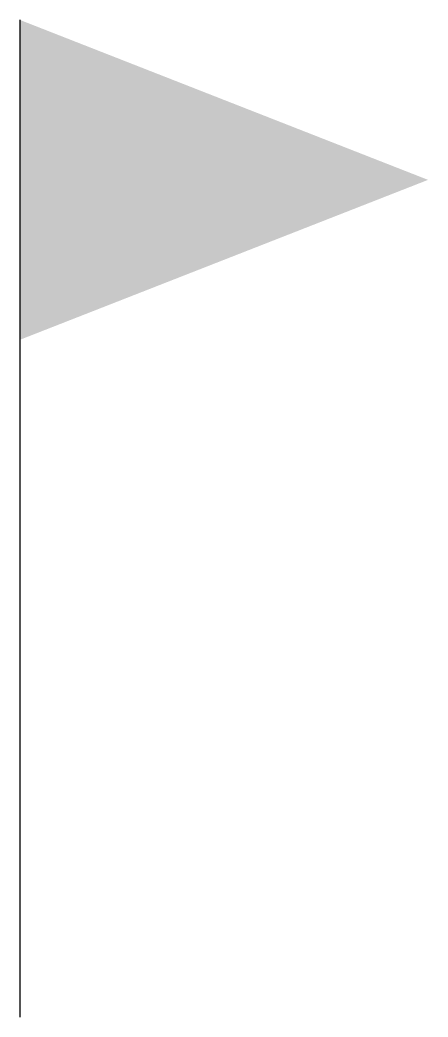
# Model space of a CAD drawing. Extents: x -0.5 to -0.379, y 0 to 0.295.
import ezdxf

# ---------------------------------------------------------------- set-up
doc = ezdxf.new("R2010")
doc.units = 0
doc.header["$MEASUREMENT"] = 0
doc.layers.get('0').update_dxf_attribs({"linetype": 'CONTINUOUS'})

msp = doc.modelspace()

# ---------------------------------------------------------------- linework, layer by layer
msp.add_line((-0.5, 0.29481), (-0.5, 0))
msp.add_solid([(-0.5, 0.29481), (-0.5, 0.20024), (-0.37925, 0.24752)])

doc.saveas('drawing.dxf')
